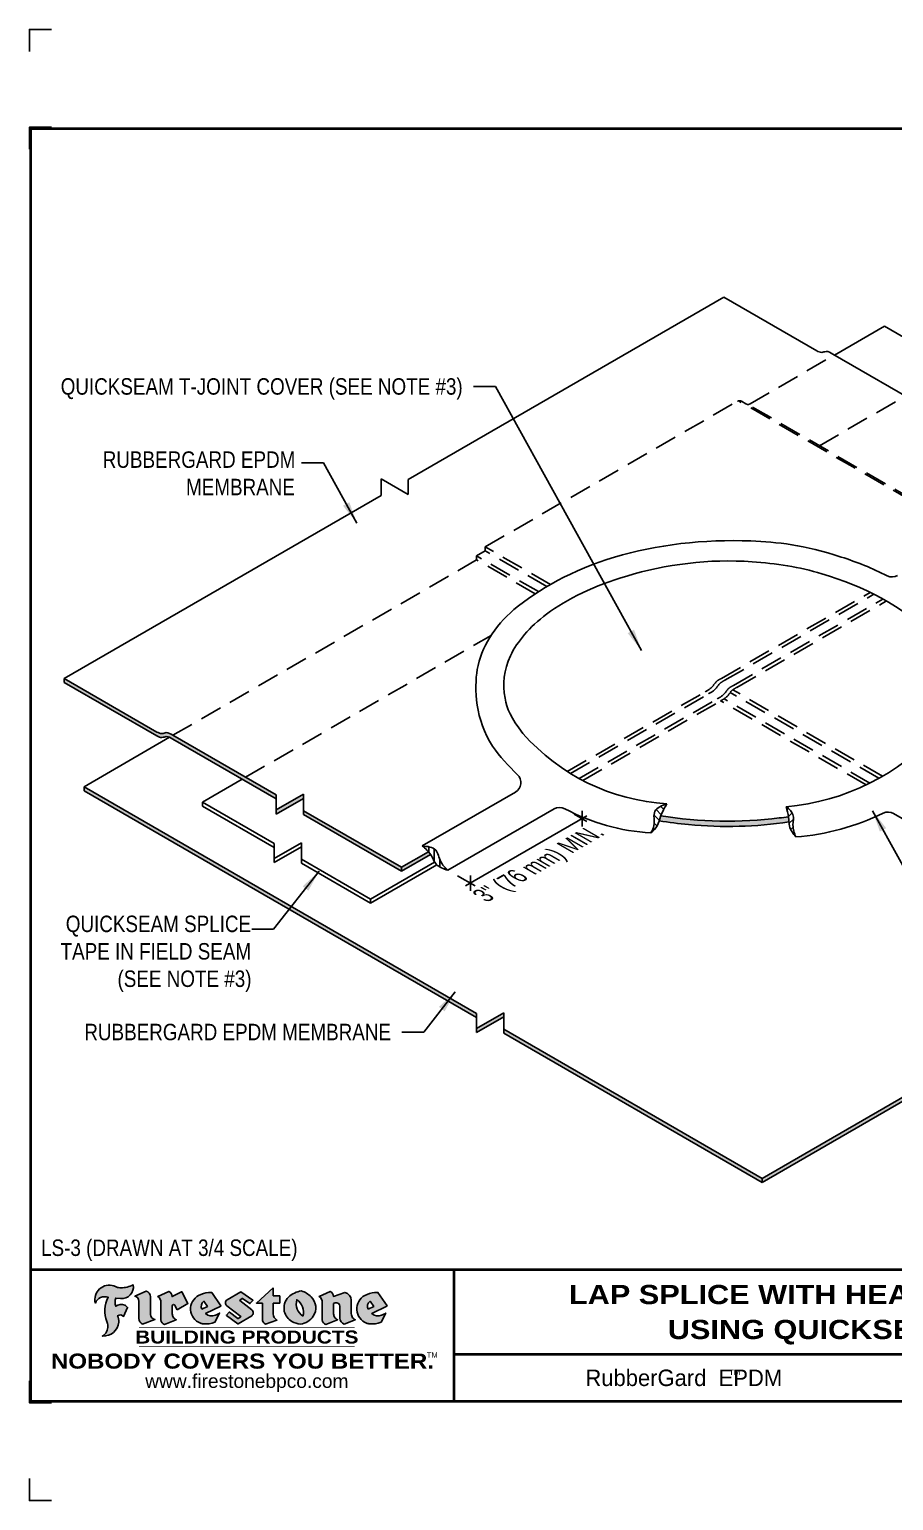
# Model space of a CAD drawing. Header units: inches. Extents: x 143.4 to 163.5, y 131.3 to 148.
# Drawn here: x 143.45 to 153.3, y 131.26 to 148.02 of the extents above; entities that cross this region are included whole.
import ezdxf
from ezdxf.enums import TextEntityAlignment as Align

# ---------------------------------------------------------------- set-up
doc = ezdxf.new("R2010")
doc.units = ezdxf.units.IN
doc.header["$MEASUREMENT"] = 0
doc.linetypes.add('HIDDEN', pattern=[0.375, 0.25, -0.125])
doc.layers.get('0').update_dxf_attribs({"linetype": 'CONTINUOUS'})
doc.layers.get('DEFPOINTS').update_dxf_attribs({"linetype": 'CONTINUOUS'})
for name, color, linetype in [('FSBP-ANNO-NOTE', 7, 'CONTINUOUS'), ('FSBP-MEMBRANE', 7, 'CONTINUOUS'), ('FSBP-SEALANTS', 1, 'CONTINUOUS'), ('FSBP-TTLB', 7, 'CONTINUOUS'), ('FSBP-TTLB-BORDER', 7, 'CONTINUOUS'), ('FSBP-TTLB-TEXT', 7, 'CONTINUOUS')]:
    doc.layers.add(name, color=color, linetype=linetype)
doc.styles.add('FSBP_ARIAL', font='arial.ttf')
doc.styles.add('FSBP_ARIAL_BOLD', font='')
doc.styles.add('FSBP_ARIAL_NAR', font='ARIALN.TTF')
doc.styles.add('FSBP_BANKGOTHIC', font='bgothm.ttf')
doc.styles.get('FSBP_ARIAL_BOLD').set_extended_font_data('Arial Black')
doc.dimstyles.new('FSBP-LEADER', dxfattribs={"dimtxt": 0.1875, "dimasz": 0.25, "dimexe": 0.0625, "dimexo": 0.125, "dimgap": 0.125, "dimtad": 0, "dimtih": 1, "dimtoh": 1, "dimdec": 4, "dimzin": 0, "dimdsep": 46, "dimlunit": 4, "dimtxsty": 'FSBP_ARIAL_NAR', "dimcen": 0.09375, "dimclrd": 256, "dimclre": 256, "dimclrt": 256, "dimadec": 0, "dimazin": 0, "dimtfac": 1, "dimtdec": 4, "dimtofl": 0, "dimtmove": 0, "dimatfit": 3, "dimfxl": 1, "dimtolj": 1, "dimtzin": 0, "dimlwd": -1, "dimlwe": -1, "dimarcsym": 0})

# ---------------------------------------------------------------- blocks, each defined once
blk = doc.blocks.new('TTLB-EPDM_2')
at = {"layer": 'FSBP-TTLB-TEXT'}
h = blk.add_hatch(color=1, dxfattribs=at)
edge = h.paths.add_edge_path()
edge.add_arc((1.037309769669573, -0.1982514792917306), 0.1319107607348553, 264.0410451462098, 370.3106169565175)
edge.add_arc((1.027551646585694, 0.1214293576525799), 0.3273056962876235, 270.05058356628535, 295.23459397187514, ccw=False)
edge.add_arc((1.022801957313345, -0.06680179986895154), 0.1391656561713503, 249.3281275763668, 272.0749124149863, ccw=False)
edge.add_line((0.9736743133014443, -0.1970076156048179), (0.9474927838574558, -0.1852745150568325))
edge.add_arc((0.8939498971398288, -0.3394262635682071), 0.1631857907024099, 70.84590087378872, 194.3325259843273)
edge.add_arc((0.8444260109029493, -0.4259936440910768), 0.1179914261095279, 70.96950098067128, 156.9641407594482, ccw=False)
edge.add_arc((1.153141409296894, -0.4684497516079468), 0.3110405457095052, 150.3231137483159, 203.2084295854517)
edge.add_arc((0.7562495500622943, -0.6412608153899899), 0.1218587156617311, 0.8849157075190988, 24.34668939894999, ccw=False)
edge.add_arc((0.7493781665697374, -0.6475258110744375), 0.1289731377238325, -58.36655102076742, 3.6216782311386737, ccw=False)
edge.add_arc((0.8256699029544474, -0.5792158350996106), 0.1783301886510354, 267.2205474105585, 354.1381621173521)
edge.add_arc((0.7903121048625305, -0.6011409294291745), 0.212787892960859, 0.9996158580669322, 21.00503380861244)
edge.add_arc((1.01880712263941, -0.5666691048185161), 0.05136395668415847, 40.82117713173261, 125.52727787225791, ccw=False)
edge.add_line((1.057676976260041, -0.5330924682126437), (1.102776947655911, -0.4308018311949837))
edge.add_arc((1.040858222524664, -0.4699705673995949), 0.07326744446031509, 32.31675181867256, 66.31481236598174)
edge.add_arc((1.032262518825329, -0.5063316993097662), 0.1102246948011782, 69.8179132332389, 125.254734720681)
edge.add_arc((1.127708877207287, -0.368959353531244), 0.1659710644737306, 164.1569669952081, 196.5811013160487, ccw=False)
edge.add_line((0.9680425188342383, -0.3236487780942383), (1.023615334387159, -0.3294494641845773))
h = blk.add_hatch(color=1, dxfattribs=at)
edge = h.paths.add_edge_path()
edge.add_line((1.275239419159561, -0.6223407783464694), (1.415345367376062, -0.5660418822574371))
edge.add_arc((1.421019305783958, -0.5090099247487757), 0.05731350411836949, 181.9717871001989, 264.31851000495806, ccw=False)
edge.add_line((1.363739737527226, -0.5109819325197265), (1.363412352251203, -0.3102363679013962))
edge.add_arc((1.294263659668751, -0.3103491388303989), 0.06914878453844908, 0.0934405599591014, 72.42834396969012)
edge.add_line((1.315139561173908, -0.2444268274366692), (1.186839444240604, -0.3024209471341379))
edge.add_arc((1.175246268095289, -0.3585110609420917), 0.05727567197445628, -0.017399788185912257, 78.322067691347, ccw=False)
edge.add_line((1.232521937428658, -0.3585284546236807), (1.232574268422297, -0.555126496687123))
edge.add_arc((1.305699496415486, -0.5558575689677219), 0.07312888236350451, 179.4272023230205, 245.3845503102953)
h = blk.add_hatch(color=1, dxfattribs=at)
edge = h.paths.add_edge_path()
edge.add_line((1.792026821926584, -0.3839679064720229), (1.722158956877934, -0.2518542302253621))
edge.add_arc((1.720119655279638, -0.2529327078887852), 0.002306916790721817, 27.87197133405656, 117.3766794470751)
edge.add_line((1.719058846382097, -0.250884159729182), (1.610638460368705, -0.3070279753467702))
edge.add_arc((1.547088841662962, -0.3061026658494403), 0.06355635479880145, 359.165808011073, 425.8793658831422)
edge.add_line((1.573061729235633, -0.2480956029480268), (1.446879247402876, -0.3051325108639702))
edge.add_arc((1.407812067100189, -0.370357133046621), 0.07602957263902092, -3.441403975725109, 59.07992244284969, ccw=False)
edge.add_line((1.483704536400296, -0.3749210150788969), (1.483704536400296, -0.5723838140635706))
edge.add_arc((1.54053746518044, -0.568254406115083), 0.05698275005415228, 184.1557352478595, 255.3066498366543)
edge.add_line((1.526084036778343, -0.6233736605654059), (1.657291340682093, -0.570650514527486))
edge.add_arc((1.688298576827198, -0.5021390388423987), 0.0752015358480571, 207.5160880841914, 245.649226723163, ccw=False)
edge.add_arc((1.721050197024907, -0.4914488168456328), 0.1093332836229113, 179.4823365255141, 204.5537900001094, ccw=False)
edge.add_line((1.611721375809452, -0.4904610114968335), (1.611721375809452, -0.4126404716788983))
edge.add_arc((1.628589765097195, -0.414159299036043), 0.01693662875851176, 28.356188110622725, 174.8549701683585, ccw=False)
edge.add_arc((1.627340435522395, -0.4197189881350504), 0.02111886817708033, 22.216893572439517, 40.10213956426492, ccw=False)
edge.add_line((1.646891420738257, -0.4117336534413738), (1.666638796144639, -0.4549750258192233))
edge.add_arc((1.668737246926742, -0.4540167099035481), 0.002306916790685496, 204.545128184284, 299.6323508190091)
edge.add_line((1.669877862091766, -0.4560219186518992), (1.791128135493295, -0.3870515928837648))
edge.add_line((1.791128135493295, -0.3870515928837648), (1.792026821926584, -0.3839679064720229))
h = blk.add_hatch(color=1, dxfattribs=at)
h.paths.add_polyline_path([(2.063388732080512, -0.2583237030618903, 0.02524281661523788), (2.025024361750752, -0.2610532129309178, 0.1213611957758757), (1.901773912052249, -0.3008158885520373, 0.6151668103976068), (1.93274136141747, -0.6099060679591872, 0.05306812109568645), (1.967936229862175, -0.617865745600497, 0.1150932231766138), (2.099126721549737, -0.5994933789882708), (2.151195569562105, -0.4944891916583316, -0.08755405562188731), (2.104230609512001, -0.5187113292177372, -0.265591761123442), (1.992692314386659, -0.5010701623316862), (2.165347897647223, -0.4141184325909109, 0.4518949533370738), (2.166222728871162, -0.4107679608846269)])
h.paths.add_polyline_path([(2.014217313945437, -0.4188965037300676), (1.951113654018855, -0.4515330109460507, -0.3720533890450154), (1.973177450672722, -0.3607130665457561)], flags=16)
h = blk.add_hatch(color=1, dxfattribs=at)
edge = h.paths.add_edge_path()
edge.add_arc((2.260407392426802, -0.3775796671688782), 0.04152450223225729, 123.20805433950699, 232.2027298779723, ccw=False)
edge.add_line((2.237665217914071, -0.3428366421988329), (2.393535971665983, -0.2540943745380986))
edge.add_arc((2.394677353533142, -0.2560991469722482), 0.002306916790741334, 55.64644466176611, 119.65426054492559, ccw=False)
edge.add_line((2.395979141996861, -0.2541946229174954), (2.531809646140459, -0.3470380726374032))
edge.add_arc((2.530468902927946, -0.3489153772789875), 0.002306916790700397, -42.731101238422525, 54.4661353739603, ccw=False)
edge.add_line((2.532163440279987, -0.3504807552658491), (2.498457913851155, -0.3869673252714421))
edge.add_arc((2.496763376499139, -0.3854019472845934), 0.002306916790672934, 233.7527076894875, 317.26889876138785, ccw=False)
edge.add_line((2.495399362263356, -0.38726241234572), (2.413849913492982, -0.3274738082119626))
edge.add_arc((2.412485899257181, -0.3293342732731342), 0.002306916790720064, 53.75270768979358, 124.4135619297835)
edge.add_line((2.41118211687575, -0.3274311136421062), (2.382933981293377, -0.346782838468144))
edge.add_arc((2.38423776367478, -0.3486859980991606), 0.002306916790694898, 124.4135619293799, 231.8459020253626)
edge.add_line((2.382812599816248, -0.3505000469010184), (2.519899969301207, -0.4581994452042721))
edge.add_arc((2.494247019847682, -0.4908523236374461), 0.04152450223225742, -55.21225898295222, 51.84590202520428, ccw=False)
edge.add_line((2.517938320565804, -0.5249552055672808), (2.364434947484597, -0.6179520922513717))
edge.add_arc((2.36323960192349, -0.6159790200102006), 0.002306916790726996, 233.2955624372927, 301.20872157023314, ccw=False)
edge.add_line((2.361860787187538, -0.6178285429225383), (2.231266621301074, -0.5204709167214361))
edge.add_arc((2.232647938930649, -0.5186232623475259), 0.002306916790697672, 135.5134179846393, 233.21798691998708, ccw=False)
edge.add_line((2.231002150870836, -0.5170067083764565), (2.262839375599356, -0.4845937328397696))
edge.add_arc((2.264485163659225, -0.4862102868108537), 0.002306916790748497, 53.0352839999411, 135.513417985369, ccw=False)
edge.add_line((2.265872365996302, -0.4843670465239001), (2.361834678328762, -0.5565872257804898))
edge.add_arc((2.363221880665761, -0.5547439854936304), 0.002306916790627066, 233.0352840000685, 302.2362632414394)
edge.add_line((2.36445241715569, -0.5566953042850713), (2.39428499383348, -0.5378823484768844))
edge.add_arc((2.393054457343549, -0.5359310296853765), 0.002306916790685166, 302.2362632406177, 412.2027298768422)
edge.add_line((2.394468296066179, -0.5341081404551886), (2.234958295420142, -0.4103916733127022))
h = blk.add_hatch(color=1, dxfattribs=at)
edge = h.paths.add_edge_path()
edge.add_line((2.763460561272041, -0.2072496393923444), (2.763460561272041, -0.2969520779963801))
edge.add_arc((2.765767478062699, -0.2969520779963943), 0.00230691679065842, 179.9999999996471, 269.9999999996471)
edge.add_line((2.765767478062685, -0.2992589947870528), (2.835417693520355, -0.2992589947870528))
edge.add_arc((2.835417693520355, -0.3015659115777538), 0.002306916790701052, 0, 90, ccw=False)
edge.add_line((2.837724610311056, -0.3015659115777538), (2.837724610311056, -0.3790761307453892))
edge.add_arc((2.83541769352037, -0.3790761307453749), 0.002306916790686842, 269.99999999964706, 359.99999999964706, ccw=False)
edge.add_line((2.835417693520355, -0.3813830475360618), (2.765767478062685, -0.3813830475360618))
edge.add_arc((2.765767478062699, -0.3836899643267202), 0.00230691679065842, 90.00000000035294, 180.0000000003529)
edge.add_line((2.763460561272041, -0.3836899643267344), (2.763460561272041, -0.5033995910642801))
edge.add_arc((2.836735953378943, -0.5071368822038516), 0.07337063740681413, 177.0802527808789, 245.3249543133826)
edge.add_line((2.806105814540615, -0.5738080530967267), (2.674529557384915, -0.6226036013049594))
edge.add_arc((2.708610405062069, -0.564298408791804), 0.06753517344606039, 177.0345319916277, 239.6926428024901, ccw=False)
edge.add_line((2.641165668230087, -0.560804539009709), (2.641165668230087, -0.3836899643267344))
edge.add_arc((2.638858751439429, -0.3836899643267202), 0.00230691679065842, 359.9999999996471, 449.999999999647)
edge.add_line((2.638858751439443, -0.3813830475360618), (2.572857950769389, -0.3813830475360618))
edge.add_line((2.572857950769389, -0.3813830475360618), (2.763460561272041, -0.2072496393923444))
h = blk.add_hatch(color=1, dxfattribs=at)
edge = h.paths.add_edge_path(flags=16)
edge.add_arc((2.940363509127394, -0.4847985213681437), 0.1684614578629418, 344.5558804047865, 417.0140046669545)
edge.add_arc((3.194458079644619, -0.3883534532477785), 0.1684614578629414, 164.5558804047864, 237.0140046669546)
edge = h.paths.add_edge_path()
edge.add_arc((3.069375116502199, -0.4399344555144872), 0.1828726885096673, 136.0914512150047, 191.213418978326)
edge.add_arc((3.064939550433406, -0.4318234379590333), 0.1803148804748503, 194.0167254156723, 240.6663730831859)
edge.add_arc((3.098047041778981, -0.3845058757092554), 0.2378525180183701, 239.2975390661776, 264.2889872773176)
edge.add_arc((3.04884478212623, -0.4190232383793012), 0.203760689247156, 277.1986764832036, 326.503572961274)
edge.add_arc((3.077739326803546, -0.4341046616465112), 0.171374865791709, 325.3768876809902, 406.3828327799087)
edge.add_arc((3.011839488065919, -0.4896144380417797), 0.2571945645850002, 44.28462553519766, 73.82901434867304)
edge.add_arc((3.117152499586992, -0.4983433120546693), 0.2579560664039132, 97.50292863483666, 134.1039137579027)
h = blk.add_hatch(color=1, dxfattribs=at)
edge = h.paths.add_edge_path()
edge.add_line((3.322690228557462, -0.5721896537377091), (3.322690228557462, -0.3749210150788969))
edge.add_arc((3.246797759257384, -0.3703571330465745), 0.076029572638996, 356.5585960242387, 419.0799224428129)
edge.add_line((3.285864939560099, -0.3051325108639702), (3.412047421392799, -0.2480956029480268))
edge.add_arc((3.386074533820159, -0.3061026658494941), 0.06355635479883807, 0.3962622833877276, 65.87936588318718, ccw=False)
edge.add_line((3.449629368605429, -0.3056631084210863), (3.580526418688805, -0.2593848434574539))
edge.add_arc((3.555744121700958, -0.3530904070730321), 0.09692726601172152, 2.366977007666776, 75.18615851992018, ccw=False)
edge.add_line((3.652588689330287, -0.3490873311063041), (3.652588689330287, -0.4883770011386872))
edge.add_arc((3.761877549389556, -0.4914934052703811), 0.1093332836229047, 178.3666365323574, 204.5537900000422)
edge.add_arc((3.729125929191727, -0.5021836272670953), 0.07520153584796169, 207.5160880841711, 245.2240541443093)
edge.add_line((3.697611150971852, -0.5704631245385627), (3.572585913552643, -0.6207021253773775))
edge.add_arc((3.59534718600759, -0.5526356419907701), 0.07177131519198746, 180.3328587115751, 251.51018566665869, ccw=False)
edge.add_line((3.523577081955409, -0.5530525936986663), (3.523577081955409, -0.4153032515383615))
edge.add_arc((3.486319529276879, -0.4148773504126441), 0.0372599868942854, 359.3450650296066, 449.0500281941028)
edge.add_arc((3.482769874121713, -0.4419622099033496), 0.06447454900600783, 86.29402372314017, 119.8211331593848)
edge.add_line((3.450707067966732, -0.3860252459975726), (3.450707067966732, -0.4904610114968335))
edge.add_arc((3.560035889182251, -0.491448816845647), 0.1093332836229751, 179.4823365255069, 204.5537900001023)
edge.add_arc((3.527284268984408, -0.5021390388424952), 0.07520153584796385, 207.5160880841699, 245.6492267231416)
edge.add_line((3.496277032839316, -0.570650514527486), (3.365069728935509, -0.6233736605654059))
edge.add_arc((3.37950248606194, -0.5682868177318081), 0.05694615642555727, 183.9298782390169, 255.318496325343, ccw=False)
h = blk.add_hatch(color=1, dxfattribs=at)
h.paths.add_polyline_path([(3.957695472291277, -0.2583237030618903, 0.02524281661523822), (3.919331101961575, -0.2610532129309178, 0.1085638477195505), (3.807890832595604, -0.2939221658134414, 0.6425897848490651), (3.827048101628293, -0.6099060679591872, 0.05306812109569052), (3.862242970072884, -0.617865745600497, 0.1150932231766133), (3.993433461760503, -0.5994933789882708), (4.045502309772871, -0.4944891916583316, -0.08755405562189084), (3.998537349722767, -0.5187113292177372, -0.2655917611234366), (3.886999054597368, -0.5010701623316862), (4.059654637857989, -0.4141184325909109, 0.4518949533370731), (4.060529469081928, -0.4107679608846269)])
h.paths.add_polyline_path([(3.90852405415626, -0.4188965037300676), (3.845420394229677, -0.4515330109460507, -0.3720533890450147), (3.867484190883488, -0.3607130665457561)], flags=16)
at = {"layer": 'DEFPOINTS', "linetype": 'Continuous', "ltscale": 1.75}
for points in [[(-0.015625, 13.88083333333333), (-0.015625, 14.13083333333333), (0.234375, 14.13083333333333)], [(-0.015625, -2.380833333333342), (-0.015625, -2.630833333333342), (0.234375, -2.630833333333342)]]:
    blk.add_lwpolyline(points, dxfattribs=at)
at = {"layer": 'DEFPOINTS', "color": 1}
for points in [[(0.234375, 13.015625), (-0.015625, 13.015625), (-0.015625, 12.765625)], [(0.234375, -1.515625), (-0.015625, -1.515625), (-0.015625, -1.265625)]]:
    blk.add_lwpolyline(points, dxfattribs=at)
at = {"layer": 'FSBP-TTLB', "const_width": 0.03125}
for points in [[(0, 0), (0, -1.5), (20, -1.5), (20, 0), (0, 0)], [(4.825208527206769, 0), (4.825208527206769, -0.9643749050531198)], [(4.825208527206769, -0.9643749050531198), (15.84028770518938, -0.9643749050531198)], [(4.825208527206769, -0.9643749050531198), (4.825208527206769, -1.5)]]:
    blk.add_lwpolyline(points, dxfattribs=at)
at = {"layer": 'FSBP-TTLB-BORDER', "const_width": 0.03125}
blk.add_lwpolyline([(20, 0), (20, 13), (0, 13), (0, 0)], dxfattribs=at)
at = {"layer": 'FSBP-TTLB-TEXT', "color": 1}
blk.add_line((0.7358432058323388, -0.379822754145593), (0.7358432058323388, -0.379822754145593), dxfattribs=at)
for points in [[(1.023615323725323, -0.3294494630716969, 0.5000510906601082), (1.167090420776901, -0.1746414942047778, -0.1103304102359608), (1.027840608309816, -0.2058762110801382, -0.09957876667165425), (0.9736743133014443, -0.1970076156048179), (0.9474927838574558, -0.1852745150568325, 0.5978159689075124), (0.7358432058323388, -0.379822754145593, -0.3938834584182213), (0.8828996422548698, -0.3144510229727047, 0.2349406564350952), (0.86727108227484, -0.5910237178633082, -0.1027304183841549), (0.8780937320133262, -0.6393788197974146, -0.2772692352614086), (0.8170223912655956, -0.7573362346216896, 0.3985429150902959), (1.003067614090241, -0.5974286950643517, 0.0875124847930418), (0.9889600163401155, -0.5248671157293501, -0.3874031597924062), (1.057676976260041, -0.5330924682126437), (1.102776947655911, -0.4308018311949837, 0.1494423498871741), (1.07029056398062, -0.4028746979725923, 0.2467195073738216), (0.9686394281704906, -0.4163228904100862, -0.1424285161541127), (0.9680425188342383, -0.3236487780942383), (1.023615334387159, -0.3294494641845773)], [(2.166222728871162, -0.4107679608846269), (2.063388732080512, -0.2583237030618903, 0.02524281661523788), (2.025024361750752, -0.2610532129309178, 0.1085638477195265), (1.913584092384895, -0.2939221658134414, 0.6425897848491228), (1.93274136141747, -0.6099060679591872, 0.05306812109568648), (1.967936229862175, -0.617865745600497, 0.1150932231766137), (2.099126721549737, -0.5994933789882708), (2.151195569562105, -0.4944891916583316, -0.0875540556218873), (2.104230609512001, -0.5187113292177372, -0.2655917611234418), (1.992692314386659, -0.5010701623316862), (2.165347897647223, -0.4141184325909109)], [(2.763460561272041, -0.2072496393923444), (2.763460561272041, -0.2969520779963801, 0.4142135623730958), (2.765767478062685, -0.2992589947870528), (2.835417693520355, -0.2992589947870528, -0.414213562373095), (2.837724610311056, -0.3015659115777538), (2.837724610311056, -0.3790761307453892, -0.4142135623730938), (2.835417693520355, -0.3813830475360618), (2.765767478062685, -0.3813830475360618, 0.4142135623730958), (2.763460561272041, -0.3836899643267344), (2.763460561272041, -0.5033995910642801, 0.3068985753588853), (2.806105814540615, -0.5738080530967267), (2.674529557384915, -0.6226036013049594, -0.2804194150632976), (2.641165668230087, -0.560804539009709), (2.641165668230087, -0.3836899643267344, 0.414213562373095), (2.638858751439443, -0.3813830475360618), (2.572857950769389, -0.3813830475360618), (2.763460561272041, -0.2072496393923444)], [(4.060529469081928, -0.4107679608846269), (3.957695472291277, -0.2583237030618903, 0.02524281661523788), (3.919331101961575, -0.2610532129309178, 0.1085638477195265), (3.807890832595604, -0.2939221658134414, 0.6425897848491228), (3.827048101628293, -0.6099060679591872, 0.05306812109568648), (3.862242970072884, -0.617865745600497, 0.1150932231766137), (3.993433461760503, -0.5994933789882708), (4.045502309772871, -0.4944891916583316, -0.0875540556218873), (3.998537349722767, -0.5187113292177372, -0.2655917611234418), (3.886999054597368, -0.5010701623316862), (4.059654637857989, -0.4141184325909109)], [(4.059654637857989, -0.4141184325909109, 0.4518949533370731), (4.060529469081928, -0.4107679608846269, 0.4518949533370731)]]:
    blk.add_lwpolyline(points, format="xyb", dxfattribs=at)
for points in [[(1.275239419159561, -0.6223407783464694), (1.415345367376062, -0.5660418822574371, -0.3756100036733062), (1.363739737527226, -0.5109819325197265), (1.363412352251203, -0.3102363679013962, 0.3265360292958048), (1.315139561173908, -0.2444268274366692), (1.186839444240604, -0.3024209471341379, -0.3557863980845349), (1.232521937428658, -0.3585284546236807), (1.232574268422297, -0.555126496687123, 0.2960110723418457)], [(1.792026821926584, -0.3839679064720229), (1.722158956877934, -0.2518542302253621, 0.4116839150163434), (1.719058846382097, -0.250884159729182), (1.610638460368705, -0.3070279753467702, 0.2996033003794034), (1.573061729235633, -0.2480956029480268), (1.446879247402876, -0.3051325108639702, -0.2797757560995365), (1.483704536400296, -0.3749210150788969), (1.483704536400296, -0.5723838140635706, 0.320828638474519), (1.526084036778343, -0.6233736605654059), (1.657291340682093, -0.570650514527486, -0.1679398621276611), (1.621603752698661, -0.5368819723450571, -0.1098333365370753), (1.611721375809452, -0.4904610114968335), (1.611721375809452, -0.4126404716788983, -0.743334502655012), (1.64349420176768, -0.4061152228778298, -0.07819791644735608), (1.646891420738257, -0.4117336534413738), (1.666638796144639, -0.4549750258192233, 0.4404648714563479), (1.669877862091766, -0.4560219186518992), (1.791128135493295, -0.3870515928837648)], [(2.234958295420142, -0.4103916733127022, -0.5150044486718882), (2.237665217914071, -0.3428366421988329), (2.393535971665983, -0.2540943745380986, -0.2867822934100265), (2.395979141996861, -0.2541946229174954), (2.531809646140459, -0.3470380726374032, -0.4515027974650387), (2.532163440279987, -0.3504807552658491), (2.498457913851155, -0.3869673252714421, -0.3814439164929681), (2.495399362263356, -0.38726241234572), (2.413849913492982, -0.3274738082119626, 0.3184718635035665), (2.41118211687575, -0.3274311136421062), (2.382933981293377, -0.346782838468144, 0.5064094529656681), (2.382812599816248, -0.3505000469010184), (2.519899969301207, -0.4581994452042721, -0.5043597839115849), (2.517938320565804, -0.5249552055672808), (2.364434947484597, -0.6179520922513717, -0.3053163970316367), (2.361860787187538, -0.6178285429225383), (2.231266621301074, -0.5204709167214361, -0.4541703869768119), (2.231002150870836, -0.5170067083764565), (2.262839375599356, -0.4845937328397696, -0.3762644290664977), (2.265872365996302, -0.4843670465239001), (2.361834678328762, -0.5565872257804898, 0.3114700032088108), (2.36445241715569, -0.5566953042850713), (2.39428499383348, -0.5378823484768844, 0.520381097387146), (2.394468296066179, -0.5341081404551886)], [(2.937624918725987, -0.3131105398334029, 0.2452625673097023), (2.889993533867141, -0.4754966266250307, 0.2064059665179019), (2.976604338974084, -0.5890186876871866, 0.1094800500670344), (3.074378098474654, -0.6211778035979165, 0.2185147641853038), (3.218764944843201, -0.5314757029352819, 0.3689489483072479), (3.195959963110113, -0.3100352223135445, 0.1296305888694145), (3.0834694040758, -0.242595816912754, 0.1610736375384317)], [(3.322690228557462, -0.5721896537377091), (3.322690228557462, -0.3749210150788969, 0.2797757560995341), (3.285864939560099, -0.3051325108639702), (3.412047421392799, -0.2480956029480268, -0.2937618496109166), (3.449629368605429, -0.3056631084210863), (3.580526418688805, -0.2593848434574539, -0.3288760160581939), (3.652588689330287, -0.3490873311063041), (3.652588689330287, -0.4883770011386872, 0.114762897203527), (3.662431105063263, -0.536926560769686, 0.166032965990522), (3.697611150971852, -0.5704631245385627), (3.572585913552643, -0.6207021253773775, -0.3209557512194564), (3.523577081955409, -0.5530525936986663), (3.523577081955409, -0.4153032515383615, 0.4127061514896111), (3.48693727661589, -0.3776224848030694, 0.1473421876160361), (3.450707067966732, -0.3860252459975726), (3.450707067966732, -0.4904610114968335, 0.1098333365370753), (3.460589444855941, -0.5368819723450855, 0.1679398621276611), (3.496277032839316, -0.570650514527486), (3.365069728935509, -0.6233736605654059, -0.3219729545308964), (3.322690228557462, -0.5721896537377091, 29.1476284739)], [(1.951113654018855, -0.4515330109460507), (2.014217313945437, -0.4188965037300676), (1.973177450672722, -0.3607130665457561, 0.3720533890450154)], [(3.10274193015772, -0.5296595419651595, 0.3271311138286319), (3.032079658614293, -0.3434924326507627, 0.3271311138286322)], [(3.845420394229677, -0.4515330109460507), (3.90852405415626, -0.4188965037300676), (3.867484190883488, -0.3607130665457561, 0.3720533890450154)]]:
    blk.add_lwpolyline(points, format="xyb", close=True, dxfattribs=at)
at = {"layer": 'FSBP-TTLB-TEXT', "const_width": 0.0078125}
for points in [[(1.233926579809207, -0.6584455781731435), (3.691229482685259, -0.6584455781731577)], [(1.233926579809207, -0.8761560960495984), (3.691229482685259, -0.8761560960495842)]]:
    blk.add_lwpolyline(points, dxfattribs=at)
at = {"layer": 'FSBP-TTLB-TEXT', "color": 1}
for centre, start, end in [((1.789987520328282, -0.3850463841354355), 299.6323508193319, 27.87197133380463), ((2.164310260790558, -0.412058050385383), 296.7304547840455, 34.00233684987403)]:
    blk.add_arc(centre, 0.00230691679068068, start, end, dxfattribs=at)
at = {"layer": 'FSBP-TTLB-TEXT', "lineweight": 18, "style": 'FSBP_ARIAL_BOLD'}
blk.add_text('BUILDING PRODUCTS', height=0.1484375, dxfattribs=at).set_placement((2.462578031247233, -0.7673008371113639), align=Align.MIDDLE_CENTER)
at = {"layer": 'FSBP-TTLB-TEXT', "color": 1}
for s, height, style, p in [('NOBODY COVERS YOU BETTER.', 0.171875, 'FSBP_ARIAL_BOLD', (2.412604263603384, -1.041650450587369)), ('TM', 0.0625, 'FSBP_BANKGOTHIC', (4.576671173373001, -0.9725745042934193))]:
    blk.add_text(s, height=height, dxfattribs=dict(at, style=style)).set_placement(p, align=Align.MIDDLE_CENTER)
at = {"layer": 'FSBP-TTLB-TEXT'}
for s, height, style, p in [('RubberGard  EPDM', 0.1875, 'FSBP_BANKGOTHIC', (7.443365678241776, -1.23218745252656)), ('TM', 0.0625, 'FSBP_BANKGOTHIC', (8.023397742165457, -1.169706269210366)), ('www.firestonebpco.com', 0.15625, 'FSBP_ARIAL', (2.462578031247233, -1.268657306740124))]:
    blk.add_text(s, height=height, dxfattribs=dict(at, style=style)).set_placement(p, align=Align.MIDDLE_CENTER)
for tag, height, style, p in [('MAXIMUM_WARRANTY', 0.1875, 'FSBP_ARIAL_BOLD', (18.03987100774941, 0.2240244307510579)), ('ACCPT_SYSTEMS', 0.21875, 'FSBP_ARIAL', (12.49438170418193, -1.23218745252656))]:
    blk.add_attdef(tag, text='', height=height, dxfattribs=dict(at, style=style)).set_placement(p, align=Align.MIDDLE_LEFT)
for tag, height, style, p in [('DETAIL_DESCP_LINE_1', 0.21875, 'FSBP_ARIAL_BOLD', (10.33118450231211, -0.2831249841755152)), ('DETAIL_DESCP_LINE_2', 0.21875, 'FSBP_ARIAL_BOLD', (10.33118450231211, -0.6812499208775904)), ('ISSUE_REV_DATE', 0.21875, 'FSBP_ARIAL', (16.84069633627263, -0.7282559425942452)), ('DETAIL_NUMBER', 0.4375, 'FSBP_ARIAL', (18.91941590748775, -0.8931630692489421))]:
    blk.add_attdef(tag, text='', height=height, dxfattribs=dict(at, style=style)).set_placement(p, align=Align.MIDDLE_CENTER)

msp = doc.modelspace()

# ---------------------------------------------------------------- hatches: boundary and pattern name
at = {"layer": 'FSBP-MEMBRANE'}
h = msp.add_hatch(color=256, dxfattribs=at)
edge = h.paths.add_edge_path()
edge.add_spline(control_points=[(145.0829877194652, 139.9775815191852), (145.0582471940938, 139.9939569940612), (145.0181109968719, 140.0205226905997), (144.954206287812, 139.9895125308057), (144.9192763737577, 140.0060409186324), (144.9004808232652, 140.0149347323267)], knot_values=[0, 0, 0, 0, 0.08180895076228539, 0.1327174800455999, 0.1920228148351552, 0.1920228148351552, 0.1920228148351552, 0.1920228148351552], degree=3, periodic=0)
edge.add_line((144.9004808232654, 140.0149347323266), (143.84262230586, 140.625689632115))
edge.add_line((143.84262230586, 140.625689632115), (143.84262230586, 140.580689632115))
edge.add_line((143.84262230586, 140.580689632115), (144.900480823266, 139.9699347323262))
edge.add_spline(control_points=[(144.9004808232652, 139.9699347323266), (144.9192763737577, 139.9610409186323), (144.954206287812, 139.9445125308056), (145.0044311054353, 139.9688844377126), (145.0329981578334, 139.960808608037), (145.0454999835929, 139.9549520513588)], knot_values=[0.04110575416042786, 0.04110575416042786, 0.04110575416042786, 0.04110575416042786, 0.1004110889499832, 0.1513196182332977, 0.1920228148351552, 0.1920228148351552, 0.1920228148351552, 0.1920228148351552], degree=3, periodic=0)
edge.add_spline(control_points=[(145.0454999835929, 139.9549520513588), (145.0581254533136, 139.9490375729114), (145.0705565863894, 139.9408095460483), (145.0829877194652, 139.9325815191852)], knot_values=[0, 0, 0, 0, 0.04110575416042787, 0.04110575416042787, 0.04110575416042787, 0.04110575416042787], degree=3, periodic=0)
edge.add_line((145.0829877194659, 139.9325815191849), (146.2602601378395, 139.2528829715273))
edge.add_line((146.2602601378395, 139.2528829715273), (146.2602601378395, 139.2978829715273))
edge.add_line((146.2602601378395, 139.2978829715273), (145.0829877194653, 139.9775815191851))
h.paths.add_polyline_path([(146.5704826760871, 139.2593206513348), (146.5704826760871, 139.3061956513347), (146.2602601378395, 139.1270885853687), (146.2602601378395, 139.0802135853688)])
h.paths.add_polyline_path([(146.5704826760872, 139.1187759055614), (146.5704826760871, 139.0737759055612), (147.6871337323873, 138.4290771176155), (147.6871337323873, 138.4740771176156)])
edge = h.paths.add_edge_path()
edge.add_spline(control_points=[(148.0189324105995, 138.6206411717571), (148.0117040592922, 138.6316720492055), (148.0036531113223, 138.642001842302), (147.9950198085385, 138.6518353048566)], knot_values=[0.279073007855125, 0.279073007855125, 0.279073007855125, 0.279073007855125, 0.3183877242858111, 0.3183877242858111, 0.3183877242858111, 0.3183877242858111], degree=3, periodic=0)
edge.add_line((147.9950198085384, 138.6518353048566), (147.6871337323873, 138.4740771176155))
edge.add_line((147.6871337323873, 138.4740771176155), (147.6871337323873, 138.4290771155748))
edge.add_line((147.6871337323873, 138.4290771155748), (148.0189324105995, 138.6206411717571))
h = msp.add_hatch(color=256, dxfattribs=at)
h.paths.add_polyline_path([(144.0701793601683, 139.3918504268782), (144.0701793601683, 139.3449754268783), (148.5451233814285, 136.7613652915952), (148.5451233814285, 136.8082402915952)])
h.paths.add_polyline_path([(148.8553459196761, 136.7696779714026), (148.855345919676, 136.8165529714025), (148.5451233814285, 136.6374459054365), (148.5451233814285, 136.5905709054366)])
h.paths.add_polyline_path([(148.8553459196761, 136.6291332256291), (148.8553459196761, 136.5822582256293), (151.798611002124, 134.8829633379815), (151.798611002124, 134.9298383379814)])
h.paths.add_polyline_path([(155.051248717724, 136.7608745986595), (155.051248717724, 136.8077495986595), (151.798611002124, 134.9298383379815), (151.7986110021239, 134.8829633379815)])
h.paths.add_polyline_path([(155.051248717724, 136.9951693444328), (155.051248717724, 136.948294344433), (155.3614712559717, 136.769187278467), (155.3614712559717, 136.8160622784669)])
h.paths.add_polyline_path([(155.7364960927531, 137.156502355094), (159.1695564607588, 139.1385806827064), (159.1695564607588, 139.1854556827063), (155.3614712559717, 136.9868566646254), (155.3614712559717, 136.9399816646255), (155.6625057347858, 137.1137840020042)])
h = msp.add_hatch(color=256, dxfattribs=at)
edge = h.paths.add_edge_path()
edge.add_spline(control_points=[(152.0995705414284, 139.050446558185), (152.0645150589031, 139.0450962512526), (152.0292638550509, 139.0401577997151), (151.5499738696972, 138.9790291673489), (151.080920845186, 138.988580644118), (150.644699054678, 139.0617067425126)], knot_values=[7.569913265950165, 7.569913265950165, 7.569913265950165, 7.569913265950165, 7.609931997292815, 7.609931997292815, 8.111414408349956, 8.111414408349956, 8.111414408349956, 8.111414408349956], degree=3, periodic=0)
edge.add_spline(control_points=[(150.6446990546727, 139.0617067424982), (150.6438214763824, 139.0592825907065), (150.6371974797204, 139.0404277245675), (150.6319644631298, 139.0208838666539), (150.626963172818, 139.0041698758193)], knot_values=[0.1715727994655249, 0.1715727994655249, 0.1715727994655249, 0.1715727994655249, 0.1792584484588735, 0.2310825432835036, 0.2310825432835036, 0.2310825432835036, 0.2310825432835036], degree=3, periodic=0)
edge.add_spline(control_points=[(150.6269631728171, 139.0041698758164), (150.7367960075837, 138.9854036819328), (150.8486496877662, 138.9706040530368), (151.3405603439135, 138.9244427863675), (151.7323887974306, 138.9349591525518), (152.1037402440416, 138.9907130659722)], knot_values=[1.283704642627886, 1.283704642627886, 1.283704642627886, 1.283704642627886, 1.40845435190472, 1.40845435190472, 1.826411249090653, 1.826411249090653, 1.826411249090653, 1.826411249090653], degree=3, periodic=0)
edge.add_spline(control_points=[(152.1037402440453, 138.9907130659798), (152.1024549341798, 139.0090665875895), (152.1019219311346, 139.0292177133252), (152.0997405642, 139.0489864421876), (152.0995705414284, 139.0504465581851)], knot_values=[0.1917858116718217, 0.1917858116718217, 0.1917858116718217, 0.1917858116718217, 0.2466572571384719, 0.2510397879093265, 0.2510397879093265, 0.2510397879093265, 0.2510397879093265], degree=3, periodic=0)
at = {"layer": 'FSBP-SEALANTS'}
h = msp.add_hatch(dxfattribs=at)
h.set_pattern_fill('ANSI31', color=256, scale=0.5, angle=90, style=0)
h.set_pattern_definition([(135, (21.21225813369358, 218.4822043835205), (-0.04419417382415922, -0.04419417382415922), [])])
edge = h.paths.add_edge_path()
edge.add_spline(control_points=[(150.5318648885687, 138.8649890188058), (150.559180987296, 138.8899923797433), (150.6155752566855, 138.9416119864241), (150.6398062987009, 139.0725695250704), (150.6871616163477, 139.1518225459934), (150.7147619324172, 139.1980139461493)], knot_values=[0, 0, 0, 0, 0.1082083638258201, 0.223396894290155, 0.3843303083398824, 0.3843303083398824, 0.3843303083398824, 0.3843303083398824], degree=3, periodic=0)
edge.add_spline(control_points=[(150.7147619324172, 139.1980139461493), (150.6559607828618, 139.1763579346081), (150.5389573333655, 139.1332664632371), (150.5838244426552, 138.9681911327409), (150.5456897671241, 138.8924480052596), (150.5318648885687, 138.8649890188058)], knot_values=[0, 0, 0, 0, 0.1629294440911268, 0.3241995628877877, 0.4159131962507827, 0.4159131962507827, 0.4159131962507827, 0.4159131962507827], degree=3, periodic=0)
h = msp.add_hatch(dxfattribs=at)
h.set_pattern_fill('ANSI31', color=256, scale=0.5, style=0)
h.set_pattern_definition([(45, (21.23216097327031, 218.463378143856), (-0.04419417382415922, 0.04419417382415922), [])])
edge = h.paths.add_edge_path()
edge.add_spline(control_points=[(152.0743608202736, 139.1622180786051), (152.085140116317, 139.1240125572481), (152.1053282347674, 139.0524589430325), (152.1002114198775, 138.9261676959901), (152.1525256501203, 138.8586292016602), (152.1828160703939, 138.8195237925124)], knot_values=[0, 0, 0, 0, 0.1189656653384399, 0.2228061028928741, 0.3656229224769119, 0.3656229224769119, 0.3656229224769119, 0.3656229224769119], degree=3, periodic=0)
edge.add_spline(control_points=[(152.182816070394, 138.8195237925123), (152.1668934440427, 138.8640908243227), (152.1377127941325, 138.9457667315568), (152.1729713194569, 139.0817394076137), (152.1071766823034, 139.1354361741885), (152.0743608202731, 139.1622180786054)], knot_values=[0, 0, 0, 0, 0.1409096874723507, 0.2582385699662443, 0.3749878550956243, 0.3749878550956243, 0.3749878550956243, 0.3749878550956243], degree=3, periodic=0)
h = msp.add_hatch(dxfattribs=at)
h.set_pattern_fill('ANSI31', color=256, scale=0.5, angle=45, style=0)
h.set_pattern_definition([(90, (20.56258200560814, 218.1071136960843), (-0.0625, 1.387778780781446e-17), [])])
edge = h.paths.add_edge_path()
edge.add_spline(control_points=[(147.9253937321146, 138.7175124713442), (147.9608231615821, 138.6870725031239), (148.0286279305297, 138.6288165548072), (148.0741396998472, 138.4867086431585), (148.1670917790337, 138.4566732670966), (148.2172172143605, 138.4404763588242)], knot_values=[0, 0, 0, 0, 0.1386664688514837, 0.2653796017201057, 0.4136879998162812, 0.4136879998162812, 0.4136879998162812, 0.4136879998162812], degree=3, periodic=0)
edge.add_spline(control_points=[(148.2172172143605, 138.4404763588242), (148.1859309716257, 138.4703469173656), (148.1200155599811, 138.5332796951685), (148.0990988931189, 138.7000604700612), (147.9854974196368, 138.7114739079205), (147.9253937321146, 138.7175124713442)], knot_values=[0, 0, 0, 0, 0.1285791794250606, 0.2708970077545423, 0.4307882280974738, 0.4307882280974738, 0.4307882280974738, 0.4307882280974738], degree=3, periodic=0)

# ---------------------------------------------------------------- linework, layer by layer
at = {"layer": 'FSBP-ANNO-NOTE'}
for p, q in [((149.8000858693997, 139.0587942257478), (148.4190459737738, 138.2614504702466)), ((149.6568126792587, 139.0790130406432), (149.8000858693996, 138.9962942257478)), ((149.7459592816631, 138.9391558780994), (149.7459592816631, 139.115932573396)), ((148.3254703898336, 138.3779763588242), (148.5272991492469, 138.2614504702466)), ((148.4731725615104, 138.2043121225983), (148.4731725615104, 138.3810888178949))]:
    msp.add_line(p, q, dxfattribs=at)
at = {"layer": 'FSBP-MEMBRANE'}
for p, q in [((147.7656082650873, 142.890626631702), (151.3633549477929, 144.9677866474382)), ((152.4212134651978, 144.35703174765), (151.3633549477929, 144.9677866474382)), ((152.6224398659639, 144.3088708235085), (153.1923928348313, 144.6379333235095)), ((147.7656082650873, 142.7198322455435), (147.4553857268397, 142.8989393115094)), ((147.4553857268397, 142.8989393115094), (147.4553857268397, 142.7115195657361)), ((147.7656082650873, 142.7198322455435), (147.7656082650873, 142.890626631702)), ((143.84262230586, 140.625689632115), (147.4553857268397, 142.7115195657361)), ((144.9004808232652, 140.0149347323267), (143.84262230586, 140.6256896321151)), ((143.84262230586, 140.580689632115), (143.84262230586, 140.6256896321151)), ((144.9004808232652, 139.9699347323266), (143.84262230586, 140.580689632115)), ((144.0701793601683, 139.3918504268783), (144.0701793601683, 139.3449754268783)), ((146.2602601378395, 139.1270885853687), (146.5704826760871, 139.3061956513347)), ((146.2602601378395, 139.1270885853687), (146.2602601378395, 139.2978829715273)), ((146.5704826760871, 139.3061956513347), (146.5704826760871, 139.0737759055613)), ((146.2602601378395, 139.0802135853688), (146.5704826760871, 139.2593206513347)), ((146.2602601378395, 139.1270885853687), (146.2602601378395, 139.0802135853688)), ((146.2376451203224, 138.573624714948), (146.54786765857, 138.7527317809139)), ((146.2376451203224, 138.573624714948), (146.2376451203224, 138.7444191011066)), ((146.2376451203224, 138.5267497149481), (146.54786765857, 138.705856780914)), ((146.54786765857, 138.7527317809139), (146.54786765857, 138.5203120351408)), ((146.2376451203224, 138.573624714948), (146.2376451203224, 138.5267497149481)), ((147.6871337323873, 138.4290771176155), (147.6871337323873, 138.4740771176155)), ((147.3347269330841, 138.0660186211856), (147.3347269330841, 138.1110186211856)), ((148.5451233814285, 136.6374459054365), (148.8553459196761, 136.8165529714025)), ((148.5451233814285, 136.6374459054365), (148.5451233814285, 136.8082402915951)), ((148.8553459196761, 136.8165529714025), (148.8553459196761, 136.5822582256292)), ((148.5451233814285, 136.5905709054366), (148.8553459196761, 136.7696779714026)), ((148.5451233814285, 136.6374459054365), (148.5451233814285, 136.5905709054366))]:
    msp.add_line(p, q, dxfattribs=at)
at = {"layer": 'FSBP-MEMBRANE', "linetype": 'Continuous'}
for p, q in [((153.1923928348313, 144.6379333235095), (155.8979063506055, 143.0759043669182)), ((152.6037203613978, 144.3196785345085), (153.7686586399561, 143.6471011058113)), ((146.2602601378395, 139.2978829715273), (145.0829877194656, 139.977581519185)), ((144.0701793601683, 139.3918504268783), (145.0454999835929, 139.9549520513587)), ((146.2602601378395, 139.2528829715273), (145.0829877194661, 139.9325815191846)), ((145.4202745255354, 139.2163282340346), (145.8719246629848, 139.4770885624705)), ((148.5451233814285, 136.8082402915951), (144.0701793601683, 139.3918504268783)), ((148.5451233814285, 136.7613652915952), (144.0701793601683, 139.3449754268783)), ((145.4202745255354, 139.2163282340346), (145.4202745255354, 139.1713282340347)), ((146.2376451203224, 138.7444191011066), (145.4202745255354, 139.2163282340346)), ((146.2376451203224, 138.6994191011066), (145.4202745255354, 139.1713282340346)), ((147.6871337323873, 138.4740771176155), (146.5704826760871, 139.1187759055614)), ((147.6871337341546, 138.4290771165952), (146.5704826760871, 139.0737759055613)), ((147.6871337323873, 138.4740771176155), (147.9950198085385, 138.6518353048566)), ((147.6871337341546, 138.4290771165952), (148.0189324105995, 138.6206411717572)), ((147.3347269330841, 138.1110186211856), (146.54786765857, 138.5653120351406)), ((147.3347269330841, 138.0660186211856), (146.54786765857, 138.5203120351407)), ((148.0662178762364, 138.5333451141244), (147.3347269330841, 138.1110186211856)), ((147.3347269330841, 138.0660186211857), (148.0903981255171, 138.5023055875557)), ((151.7986110021239, 134.9298383379814), (155.051248717724, 136.8077495986595)), ((151.7986110021239, 134.9298383379814), (148.8553459196761, 136.6291332256292)), ((151.7986110021239, 134.8829633379816), (155.051248717724, 136.7608745986595)), ((151.7986110021239, 134.8829633379816), (148.8553459196761, 136.5822582256293)), ((151.798611002124, 134.9298383379814), (151.7986110021239, 134.8829633379816))]:
    msp.add_line(p, q, dxfattribs=at)
at = {"layer": 'FSBP-MEMBRANE', "linetype": 'HIDDEN'}
for p, q in [((151.660936590093, 143.7538726801458), (152.6224398659639, 144.3088708235085)), ((152.4530768781453, 143.2767185654712), (153.431628448099, 143.8416855778)), ((148.6439726931087, 142.124904304337), (151.5166417143814, 143.7830639937648)), ((154.1598333342159, 142.2695675029082), (151.5295733679799, 143.7881488024532)), ((151.5635087321673, 143.7830593862775), (151.614061590093, 143.7538726801458)), ((154.1786735118087, 142.2804448845129), (151.6374990900932, 143.7475926209482)), ((145.0829877194652, 139.9775815191852), (148.5448915329042, 141.9758588388526)), ((148.5448915329042, 142.0208588388527), (148.6439726931086, 142.0780293044176)), ((149.2491838648393, 141.6142354714218), (148.5448915329042, 142.0208588388527)), ((148.5448915329042, 141.9758588388526), (148.5448915329042, 142.0208588388527)), ((149.2124387953571, 141.5904502471787), (148.5448915329042, 141.9758588388526)), ((149.3861017329908, 141.6964359033876), (148.6439726931087, 142.124904304337)), ((148.6439726931086, 142.0780293044176), (148.6439726931086, 142.124904304337)), ((149.3454573963763, 141.6730269221537), (148.6439726931086, 142.0780293044176)), ((151.334657066679, 140.6264781062952), (153.0291798115207, 141.6048112691775)), ((151.373628454084, 140.6039779652862), (153.0714641333528, 141.5842238517517)), ((151.4728715462276, 140.5466799393219), (153.1758676985945, 141.52990522632)), ((151.5118426893978, 140.524179939322), (153.2156333817879, 141.5078639542162)), ((145.9108958061552, 139.4995885624705), (148.7086395561006, 141.114866669625)), ((149.5774690398492, 139.565462996214), (151.1486443192782, 140.4725814667364)), ((153.1302852285355, 139.4878555544202), (151.4363658959869, 140.4658403370526)), ((153.1711953330973, 139.5111110944582), (151.4650722262429, 140.4961417294713)), ((149.6148726317311, 139.5420576880376), (151.1876157066832, 140.4500813257274)), ((149.7138936200246, 139.4846314303559), (151.2868587988268, 140.3927832997632)), ((149.7543337687224, 139.4629795610926), (151.325829941997, 140.3702832997632)), ((152.9846740372095, 139.4125492148486), (151.325829941997, 140.3702832997632)), ((153.0268484630567, 139.4331997987329), (151.3648010851673, 140.3927832997632))]:
    msp.add_line(p, q, dxfattribs=at)
for centre, start, end in [((151.5400712321673, 143.7424644454752), 59.99999999999219, 119.9999999999997), ((151.637499090093, 143.7944676209482), 239.9999999999994, 299.9999999999997)]:
    msp.add_arc(centre, 0.046875, start, end, dxfattribs=at)
at = {"layer": 'FSBP-MEMBRANE'}
for points in [[(152.6037203613978, 144.3196785345085), (152.5279668186485, 144.3505671276417), (152.4781065245774, 144.3402895097789), (152.4212134651978, 144.35703174765)], [(145.0829877194652, 139.9775815191852), (145.0072341767159, 140.0084701123184), (144.9573738826448, 139.9981924944556), (144.9004808232652, 140.0149347323267)], [(145.0829877194652, 139.9325815191852), (145.0072341767159, 139.9634701123184), (144.9573738826448, 139.9531924944556), (144.9004808232652, 139.9699347323266)]]:
    msp.add_spline(points, degree=3, dxfattribs=at)
at = {"layer": 'FSBP-MEMBRANE', "linetype": 'HIDDEN'}
for points in [[(151.1486443192782, 140.4725814667364), (151.2257358749049, 140.5258292820128), (151.2813481393463, 140.5929286419212), (151.334657066679, 140.6264781062952)], [(151.1876157066832, 140.4500813257274), (151.2647072623099, 140.5033291410037), (151.3203195267513, 140.5704285009122), (151.373628454084, 140.6039779652862)], [(151.2868587988268, 140.3927832997632), (151.3639503544534, 140.4460311150395), (151.4195626188948, 140.5131304749479), (151.4728715462276, 140.5466799393219)], [(151.325829941997, 140.3702832997632), (151.4029214976237, 140.4235311150395), (151.458533762065, 140.4906304749479), (151.5118426893978, 140.5241799393219)]]:
    msp.add_spline(points, degree=3, dxfattribs=at)
at = {"layer": 'FSBP-MEMBRANE'}
for points, knots in [([(150.6269631728171, 139.0041698758164), (150.7367960075837, 138.9854036819328), (150.8486496877662, 138.9706040530368), (151.3405603439135, 138.9244427863675), (151.7323887974306, 138.9349591525518), (152.1037402440416, 138.9907130659722)], [1.283704642627886, 1.283704642627886, 1.283704642627886, 1.283704642627886, 1.40845435190472, 1.40845435190472, 1.826411249090653, 1.826411249090653, 1.826411249090653, 1.826411249090653]), ([(150.644699054678, 139.0617067425126), (151.080920845186, 138.988580644118), (151.5499738696972, 138.9790291673489), (152.0292638550509, 139.0401577997151), (152.0645150589031, 139.0450962512526), (152.0995705414284, 139.050446558185)], [7.569913265950165, 7.569913265950165, 7.569913265950165, 7.569913265950165, 8.071395677007306, 8.071395677007306, 8.111414408349956, 8.111414408349956, 8.111414408349956, 8.111414408349956])]:
    msp.add_open_spline(points, degree=3, knots=knots, dxfattribs=at)
at = {"layer": 'FSBP-SEALANTS'}
for p, q in [((147.9253937321146, 138.7175124713442), (148.9867706634607, 139.3302987283684)), ((148.2172172143605, 138.4404763588241), (149.4275887356723, 139.139284682473)), ((154.6464967409984, 138.3078010023078), (153.297618268439, 139.0865763515441))]:
    msp.add_line(p, q, dxfattribs=at)
for centre, radius, start, end in [((151.678038258775, 138.7457069993042), 3.419023616840146, 63.10881860695931, 72.62339158464674), ((151.5872063380257, 138.6585945270321), 3.281394555200815, 48.49568934699687, 74.22996283371619), ((153.2809910824024, 141.9065052595458), 0.125, 243.1088186069659, 299.9999999999989), ((150.8480946452628, 141.5544367221862), 2.360191922649543, 221.2026500434486, 266.7615044924074), ((151.8344019512667, 141.8151267630591), 2.663738866117448, 275.1684096966695, 317.8472474310626), ((150.6806514278431, 141.280620427648), 2.420209192952987, 216.1544607479086, 226.3640929573494), ((148.9242706634607, 139.4385519038415), 0.125, 299.9999999999997, 46.36409295734936), ((149.4900887356723, 139.031031507), 0.125, 62.110610396214, 120.000000000007), ((150.6806514278431, 141.280620427648), 2.420209192952987, 242.1106103962155, 266.4754205104366), ((151.9760918857294, 141.5504167863736), 2.738706160296425, 274.3289418448285, 296.0815066611845), ((153.235118268439, 138.9783231760711), 0.125, 60.00000000001481, 116.0815066611852)]:
    msp.add_arc(centre, radius, start, end, dxfattribs=at)
for points, knots in [([(152.6991337272565, 142.0086943631714), (152.2816518755243, 142.1479498956787), (151.9664622376901, 142.1800426269789), (151.1383564159548, 142.2129959797288), (150.5927061943594, 142.1505024802079), (149.6419096735659, 141.8634240948217), (149.2388858759866, 141.6384539851553), (148.7467381040659, 141.2199660859048), (148.5963542024687, 140.9790926803025), (148.5151206326778, 140.5086137581569), (148.5293577231509, 140.1551098704795), (148.7265031863229, 139.8527838866469)], [4.301856795342037, 4.301856795342037, 4.301856795342037, 4.301856795342037, 4.620682503777153, 4.620682503777153, 5.195099334730273, 5.195099334730273, 5.769516165683393, 5.769516165683393, 6.249462498325731, 6.249462498325731, 6.665066367569583, 6.665066367569583, 6.665066367569583, 6.665066367569583]), ([(152.4790139645776, 141.8164782145869), (152.2276829267321, 141.9000721986485), (151.9535059110513, 141.9335971294018), (151.1992126423207, 141.9918550430185), (150.6954420957062, 141.9235918316631), (149.8919648114376, 141.684245237375), (149.5771514564179, 141.5339307345108), (149.1465026442481, 141.2105692052662), (149.0072146004851, 141.0474216995628), (148.8555436163859, 140.7221841743166), (148.8375217259294, 140.5605600194019), (148.8902023672634, 140.2853157881707), (148.932451561543, 140.1731820759526), (149.0723229615904, 139.9997210442542)], [4.301856795342037, 4.301856795342037, 4.301856795342037, 4.301856795342037, 4.611125240449671, 4.611125240449671, 5.167759751360463, 5.167759751360463, 5.627762779064454, 5.627762779064454, 6.009996995869288, 6.009996995869288, 6.392231212674121, 6.392231212674121, 6.665066367569583, 6.665066367569583, 6.665066367569583, 6.665066367569583])]:
    msp.add_open_spline(points, degree=3, knots=knots, dxfattribs=at)
for points in [[(150.7147619324172, 139.1980139461493), (150.5767426162219, 139.1114306214914), (150.564740876494, 138.9506077081357), (150.5318648885687, 138.8649890188058)], [(150.5318648885687, 138.8649890188058), (150.6038864365287, 138.9457475888235), (150.6421337066611, 139.0544009085057), (150.7147619324172, 139.1980139461493)], [(152.0743608202731, 139.1622180786054), (152.1509659720522, 139.0741156024818), (152.1509659720522, 138.9567867199879), (152.182816070394, 138.8195237925123)], [(152.1828160703939, 138.8195237925124), (152.1106405018332, 138.9427606833327), (152.1000542227282, 139.0460600887821), (152.0743608202736, 139.1622180786051)], [(147.9253937321146, 138.7175124713442), (148.0780128749725, 138.6698406811946), (148.1352450278276, 138.5395377842967), (148.2172172143605, 138.4404763588242)], [(148.2172172143605, 138.4404763588242), (148.0850729621815, 138.5078059775808), (148.0211406376437, 138.6172083355105), (147.9253937321146, 138.7175124713442)]]:
    msp.add_spline(points, degree=3, dxfattribs=at)

# ---------------------------------------------------------------- block references
ref = msp.add_blockref('TTLB-EPDM_2', (143.4627011304549, 133.8892954964356))
ref.add_attrib('DETAIL_DESCP_LINE_1', 'LAP SPLICE WITH HEADLAP UNDER FIELD SEAM', dxfattribs={"layer": 'FSBP-TTLB-TEXT', "height": 0.21875, "style": 'FSBP_ARIAL_BOLD'}).set_placement((153.7938856327671, 133.6061705122601), align=Align.MIDDLE_CENTER)
ref.add_attrib('DETAIL_DESCP_LINE_2', 'USING QUICKSEAM T-JOINT COVER', dxfattribs={"layer": 'FSBP-TTLB-TEXT', "height": 0.21875, "style": 'FSBP_ARIAL_BOLD'}).set_placement((153.7938856327671, 133.2080455755581), align=Align.MIDDLE_CENTER)

# ---------------------------------------------------------------- texts
at = {"layer": 'DEFPOINTS', "style": 'FSBP_ARIAL_NAR'}
msp.add_text('LS-3 (DRAWN AT 3/4 SCALE)', height=0.1875, dxfattribs=at).set_placement((143.5798584845294, 134.1392954964357), align=Align.MIDDLE_LEFT)
at = {"layer": 'FSBP-ANNO-NOTE', "style": 'FSBP_ARIAL_NAR'}
for s, p in [('QUICKSEAM T-JOINT COVER (SEE NOTE #3)', (148.385876410881, 143.9523640200164)), ('RUBBERGARD EPDM MEMBRANE', (147.5687002074927, 136.5969124808633))]:
    msp.add_text(s, height=0.1875, dxfattribs=at).set_placement(p, align=Align.MIDDLE_RIGHT)
at = {"layer": 'FSBP-ANNO-NOTE', "style": 'FSBP_ARIAL_NAR', "oblique": 329.9999999999999}
msp.add_text('3" (76 mm) MIN.', height=0.1875, rotation=30.00000000000054, dxfattribs=at).set_placement((149.3048422563469, 138.5228651924373), align=Align.MIDDLE)
at = {"layer": 'FSBP-ANNO-NOTE', "char_height": 0.1875, "attachment_point": 1, "style": 'FSBP_ARIAL_NAR'}
for s, heights, insert in [('\\pi0.09503;RUBBERGARD EPDM \\P\\pi1.0444;MEMBRANE', [0.5789816384931328], (144.1879958323589, 143.2125497006)), ('\\pi0.16653;QUICKSEAM SPLICE\\P\\pi0.10705;TAPE IN FIELD SEAM\\P\\pi0.75601;(SEE NOTE #3)', [0.930300236437688], (143.6951691500508, 137.9230403992569))]:
    msp.add_mtext_dynamic_manual_height_columns(s, width=2.257802817619449, gutter_width=5, heights=heights, dxfattribs=dict(at, insert=insert))

# ---------------------------------------------------------------- leaders
at = {"layer": 'FSBP-ANNO-NOTE'}
for points in [[(150.4243564180485, 140.9422234360795), (148.760876410881, 143.9523640200164), (148.510876410881, 143.9523640200164)], [(147.1790770631894, 142.3943387229465), (146.7998978258092, 143.0804803093234), (146.5498978258092, 143.0804803093234)], [(153.0566301098279, 139.118827440452), (154.7946121678482, 135.9738721031714), (155.0446121678482, 135.9738721031714)], [(146.7482218828875, 138.4282730346702), (146.2306680796059, 137.7674241024819), (145.9806680796059, 137.7674241024819)], [(148.3018968868864, 137.0542830799968), (147.9437002074927, 136.5969124808633), (147.6937002074927, 136.5969124808633)]]:
    msp.add_leader(points, dimstyle='FSBP-LEADER', dxfattribs=at)

doc.saveas('drawing.dxf')
